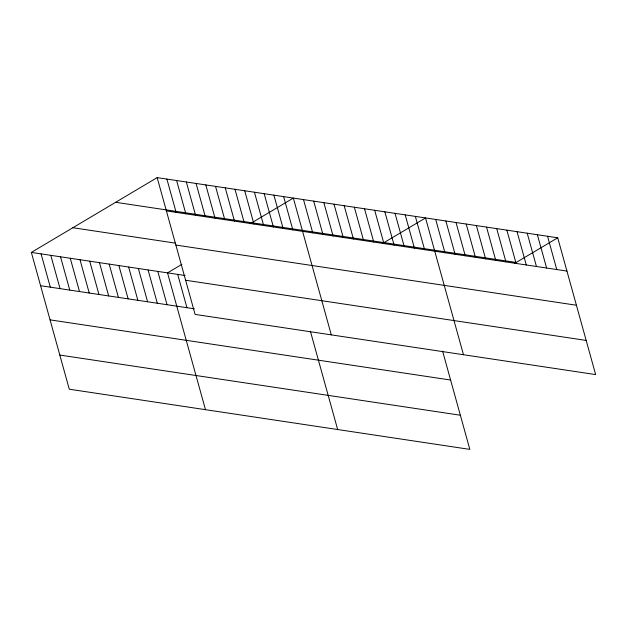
<?xml version="1.0" encoding="UTF-8"?>
<svg xmlns="http://www.w3.org/2000/svg" width="627" height="627" viewBox="0 0 627 627"><rect width="100%" height="100%" fill="white"/><g stroke="black" fill="none" stroke-linecap="round" stroke-linejoin="round"><path stroke-width="0.94" d="M442.591 351.136L469.835 449.387L69.284 389.21L31.35 252.415L157.165 177.613L557.716 237.79L595.65 374.585L195.099 314.409L157.165 177.613M181.908 264.328L167.534 272.878L205.476 409.674M250.189 223.737L293.35 198.069L331.291 334.865M382.368 243.589L425.529 217.93L463.471 354.725M514.548 263.45L557.716 237.79M115.642 202.294L516.193 262.47M166.398 210.899L566.949 271.076M72.865 227.726L175.45 243.143M175.866 245.055L576.417 305.239M31.35 252.415L185.098 275.512M185.631 280.253L586.174 340.43M40.583 285.708L194.331 308.805M50.058 319.864L450.601 380.04M59.816 355.054L460.367 415.231M547.543 236.261L556.776 269.555M537.378 234.733L546.611 268.027M527.213 233.205L536.446 266.499M517.04 231.677L526.272 264.97M506.875 230.148L516.107 263.442M496.709 228.62L505.942 261.914M486.536 227.092L495.769 260.385M476.371 225.571L485.604 258.857M466.206 224.043L475.438 257.329M456.033 222.514L465.265 255.8M445.868 220.986L455.1 254.272M435.702 219.458L444.935 252.752M415.364 216.401L424.597 249.695M405.199 214.873L414.431 248.167M395.026 213.345L404.258 246.638M384.86 211.816L394.093 245.11M374.695 210.288L383.928 243.582M364.522 208.767L373.755 242.053M354.357 207.239L363.589 240.525M344.192 205.711L353.424 238.997M334.019 204.183L343.251 237.468M323.853 202.654L333.086 235.948M313.688 201.126L322.921 234.42M303.515 199.598L312.748 232.891M283.623 196.612L292.856 229.897M273.897 195.146L283.13 228.44M310.404 331.283L337.655 429.534M264.171 193.688L273.403 226.974M254.437 192.223L263.669 225.516M244.71 190.765L253.943 224.051M234.984 189.299L244.216 222.593M225.258 187.841L234.49 221.135M215.531 186.376L224.764 219.669M205.805 184.918L215.037 218.212M196.079 183.452L205.303 216.746M186.344 181.995L195.577 215.288M176.618 180.537L185.851 213.823M166.892 179.071L176.124 212.365M177.707 274.407L186.94 307.692M157.808 271.413L167.041 304.706M148.082 269.955L157.314 303.241M138.355 268.489L147.588 301.783M128.629 267.031L137.862 300.317M118.895 265.566L128.127 298.86M109.169 264.108L118.401 297.394M99.442 262.642L108.675 295.936M89.716 261.185L98.948 294.478M79.99 259.719L89.222 293.013M70.263 258.261L79.496 291.555M60.529 256.796L69.762 290.089M50.803 255.338L60.035 288.632M41.076 253.88L50.309 287.166"/></g></svg>
